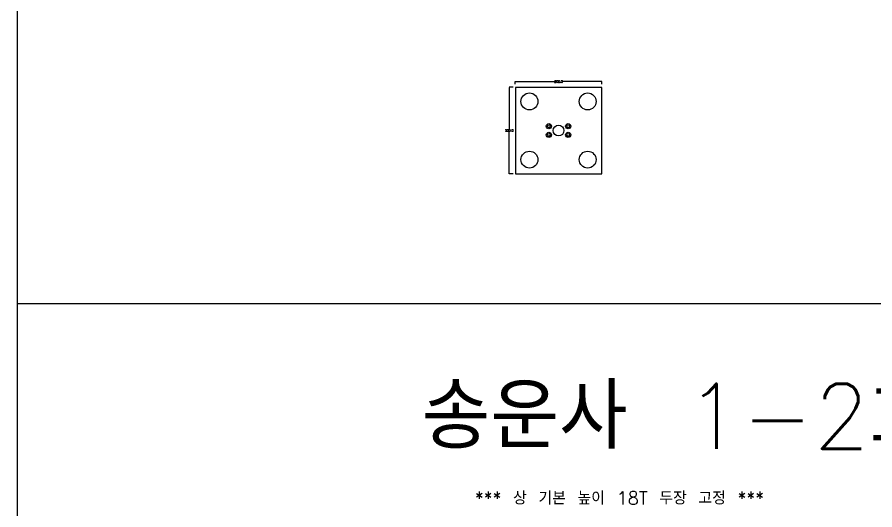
# Model space of a CAD drawing. Header units: millimetres. Extents: x -25 to 19775, y 172 to 9172.
# Drawn here: x -25 to 1956, y 6896 to 8034 of the extents above; entities that cross this region are included whole.
import ezdxf

# ---------------------------------------------------------------- set-up
doc = ezdxf.new("R2010")
doc.units = ezdxf.units.MM
for name, color, linetype in [('TEXT', 7, 'Continuous'), ('볼트 구멍', 7, 'Continuous'), ('치구', 7, 'Continuous'), ('치수', 7, 'Continuous')]:
    doc.layers.add(name, color=color, linetype=linetype)
doc.styles.get("Standard").update_dxf_attribs({"font": 'txt.shx', "bigfont": 'whgtxt.shx'})
doc.dimstyles.get("Standard").update_dxf_attribs({"dimtxt": 7, "dimasz": 0.18, "dimexe": 0.18, "dimexo": 0.0625, "dimgap": 0.09, "dimtad": 0, "dimtih": 1, "dimtoh": 1, "dimdec": 1, "dimzin": 0, "dimdsep": 46, "dimtxsty": 'Standard', "dimcen": 0.09, "dimadec": 0, "dimazin": 0, "dimtfac": 1, "dimtdec": 1, "dimtofl": 0, "dimtmove": 0, "dimatfit": 3, "dimfxl": 0, "dimtolj": 1, "dimtzin": 0, "dimarcsym": 0})

# ---------------------------------------------------------------- blocks, each defined once
blk = doc.blocks.new('*D117')
at = {"layer": 'Defpoints', "color": 0}
for p in [(1325.6, 7884.8), (1125.6, 7878.9), (1325.6, 7878.9)]:
    blk.add_point(p, dxfattribs=at)
at = {"layer": '치수', "color": 0, "lineweight": -2}
for p, q in [((1125.6, 7879), (1125.6, 7885)), ((1125.7, 7884.8), (1216.7, 7884.8)), ((1325.4, 7884.8), (1234.4, 7884.8)), ((1325.6, 7879), (1325.6, 7885))]:
    blk.add_line(p, q, dxfattribs=at)
at = {"layer": '치수', "color": 0}
for points in [[(1125.7, 7884.8), (1125.7, 7884.8), (1125.6, 7884.8)], [(1325.4, 7884.8), (1325.4, 7884.8), (1325.6, 7884.8)]]:
    blk.add_solid(points, dxfattribs=at)
at = {"layer": '치수', "color": 0, "insert": (1225.6, 7884.8), "char_height": 5, "attachment_point": 5}
blk.add_mtext('\\A1;200.0', dxfattribs=at)
blk = doc.blocks.new('*D118')
at = {"layer": 'Defpoints', "color": 0}
for p in [(1120.7, 7871.8), (1111.8, 7671.8), (1120.7, 7671.8)]:
    blk.add_point(p, dxfattribs=at)
at = {"layer": '치수', "color": 0, "lineweight": -2}
for p, q in [((1120.6, 7871.8), (1111.6, 7871.8)), ((1111.8, 7871.6), (1111.8, 7774.4)), ((1111.8, 7672), (1111.8, 7769.2)), ((1120.6, 7671.8), (1111.6, 7671.8))]:
    blk.add_line(p, q, dxfattribs=at)
at = {"layer": '치수', "color": 0}
for points in [[(1111.7, 7871.6), (1111.8, 7871.6), (1111.8, 7871.8)], [(1111.7, 7672), (1111.8, 7672), (1111.8, 7671.8)]]:
    blk.add_solid(points, dxfattribs=at)
at = {"layer": '치수', "color": 0, "insert": (1111.8, 7771.8), "char_height": 5, "attachment_point": 5}
blk.add_mtext('\\A1;200.0', dxfattribs=at)

msp = doc.modelspace()

# ---------------------------------------------------------------- linework, layer by layer
at = {"layer": 'TEXT', "color": 6}
for p, q in [((-24.538, 9171.825), (-24.538, 171.825)), ((19775.462, 7371.825), (-24.538, 7371.825))]:
    msp.add_line(p, q, dxfattribs=at)
at = {"layer": '볼트 구멍', "color": 6}
for centre in [(1203.312, 7781.825), (1247.812, 7781.825), (1203.312, 7761.825), (1247.812, 7761.825)]:
    msp.add_circle(centre, 6, dxfattribs=at)
at = {"layer": '볼트 구멍', "color": 3}
for centre, radius in [((1203.312, 7781.825), 3.5), ((1225.562, 7771.825), 12.5), ((1247.812, 7781.825), 3.5), ((1203.312, 7761.825), 3.5), ((1247.812, 7761.825), 3.5)]:
    msp.add_circle(centre, radius, dxfattribs=at)
at = {"layer": '치구'}
msp.add_lwpolyline([(1125.812, 7871.575), (1125.812, 7672.075), (1325.312, 7672.075), (1325.312, 7871.575)], close=True, dxfattribs=at)
for centre in [(1158.312, 7839.075), (1292.812, 7839.075), (1158.312, 7704.575), (1292.812, 7704.575)]:
    msp.add_circle(centre, 19.5, dxfattribs=at)

# ---------------------------------------------------------------- texts
at = {"layer": 'TEXT', "color": 3}
msp.add_text('송운사 1-2호기', height=150, dxfattribs=at).set_placement((909.375, 7036.913))
at = {"layer": 'TEXT', "color": 1}
msp.add_text('*** 상 기본 높이 18T 두장 고정 ***', height=30, dxfattribs=at).set_placement((1032.105, 6907.928))

# ---------------------------------------------------------------- dimensions: what is measured, and where the dimension line sits
at = {"layer": '치수', "color": 4}
dim = msp.add_linear_dim(base=(1325.562, 7884.815), p1=(1125.562, 7878.932), p2=(1325.562, 7878.932), dimstyle='Standard', override={"dimtxt": 5}, dxfattribs=at)
dim.commit()
dim.dimension.update_dxf_attribs({"geometry": '*D117', "text_midpoint": (1225.562, 7884.815)})
dim = msp.add_linear_dim(base=(1111.766, 7671.825), p1=(1120.67, 7871.825), p2=(1120.67, 7671.825), angle=90, dimstyle='Standard', override={"dimtxt": 5}, dxfattribs=at)
dim.commit()
dim.dimension.update_dxf_attribs({"geometry": '*D118', "text_midpoint": (1111.766, 7771.825)})

doc.saveas('drawing.dxf')
